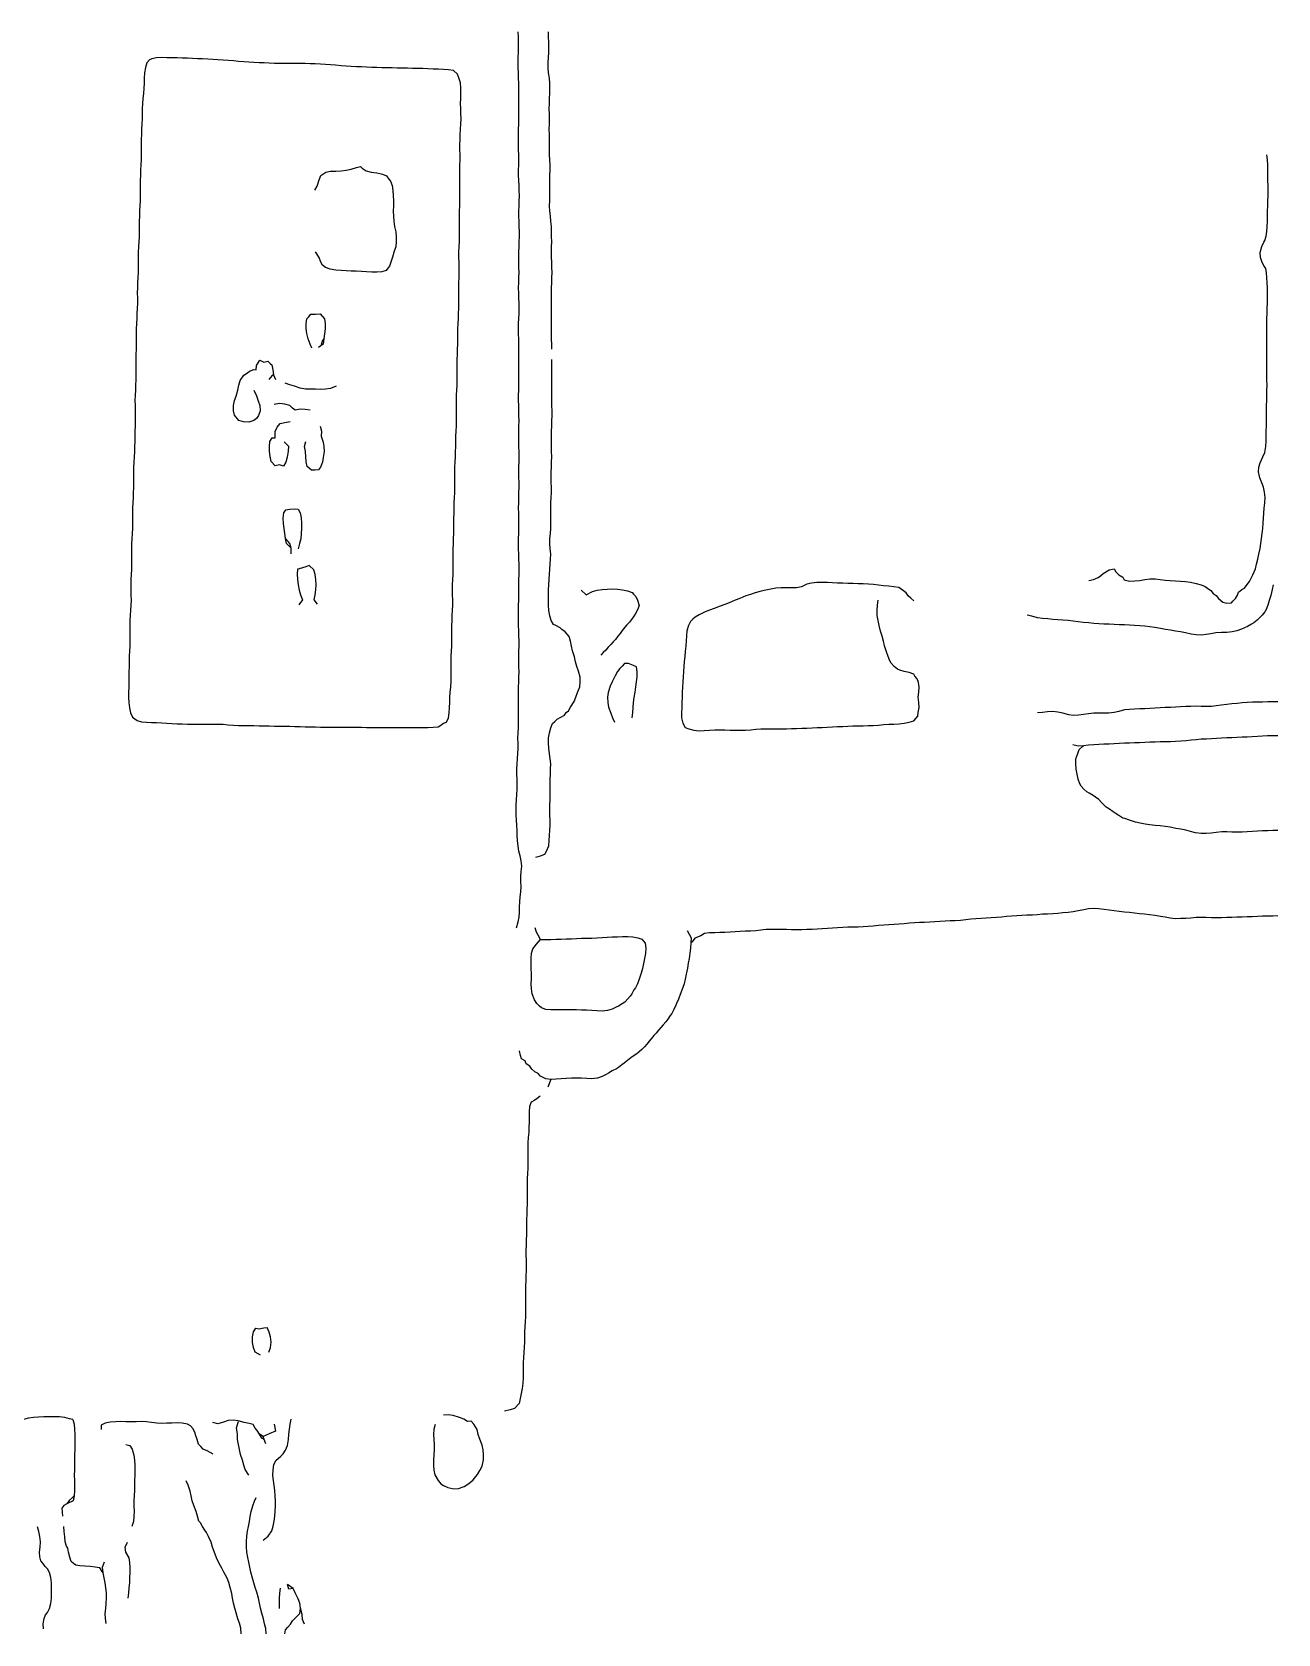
# Model space of a CAD drawing. Extents: x 0 to 511, y 0 to 511.
# Drawn here: x 267.7 to 511, y 0 to 313 of the extents above; entities that cross this region are included whole.
import ezdxf

# ---------------------------------------------------------------- set-up
doc = ezdxf.new("R2010")
doc.units = 0
doc.layers.get('0').update_dxf_attribs({"linetype": 'CONTINUOUS'})

msp = doc.modelspace()

# ---------------------------------------------------------------- linework, layer by layer
for points in [[(362.26, 137.94), (362.58, 139.1), (362.79, 140.02), (362.86, 141), (362.88, 142), (362.92, 143.01), (363.01, 144), (363.12, 144.99), (363.19, 146), (363.15, 147.01), (363.13, 148), (363.2, 148.98), (363.3, 149.98), (363.23, 151.03), (362.99, 152), (362.76, 152.94), (362.61, 153.94), (362.49, 155), (362.42, 155.98), (362.4, 156.99), (362.36, 158.01), (362.3, 159.02), (362.25, 160.01), (362.23, 161), (362.24, 162), (362.28, 162.99), (362.33, 163.99), (362.43, 165.02), (362.44, 165.99), (362.39, 167), (362.36, 168.01), (362.36, 169), (362.43, 170.03), (362.48, 171.03), (362.53, 172.01), (362.58, 173), (362.58, 174), (362.56, 175.01), (362.6, 176.03), (362.65, 177.02), (362.68, 178), (362.69, 179), (362.68, 179.99), (362.66, 180.99), (362.65, 182), (362.65, 183), (362.67, 184.01), (362.7, 185.01), (362.74, 186.01), (362.77, 187), (362.78, 188), (362.77, 188.99), (362.75, 190), (362.74, 191), (362.76, 192.01), (362.78, 193.01), (362.79, 194), (362.77, 194.99), (362.73, 195.99), (362.7, 197), (362.68, 198), (362.68, 199), (362.68, 200), (362.7, 201.01), (362.73, 202), (362.74, 203), (362.74, 204), (362.75, 205), (362.77, 206.01), (362.79, 207.01), (362.8, 208), (362.78, 208.99), (362.75, 209.99), (362.71, 210.99), (362.69, 212), (362.68, 213), (362.69, 214.01), (362.72, 215.01), (362.74, 216.01), (362.75, 217), (362.73, 217.99), (362.71, 218.99), (362.7, 220), (362.72, 221.01), (362.74, 222.01), (362.77, 223.01), (362.79, 224), (362.79, 224.99), (362.77, 225.99), (362.76, 227), (362.77, 228.01), (362.8, 229.01), (362.81, 230), (362.8, 230.99), (362.77, 231.99), (362.75, 233), (362.75, 234.01), (362.76, 235), (362.77, 236), (362.78, 237), (362.77, 237.99), (362.74, 238.99), (362.71, 239.99), (362.7, 241), (362.7, 242.01), (362.72, 243.01), (362.73, 244), (362.73, 245), (362.73, 246), (362.74, 247), (362.73, 248), (362.73, 249), (362.74, 250), (362.74, 251), (362.74, 251.99), (362.71, 252.99), (362.69, 253.99), (362.68, 255), (362.7, 256.01), (362.74, 257.01), (362.78, 258.01), (362.8, 259.01), (362.8, 260), (362.77, 260.99), (362.73, 261.99), (362.7, 263), (362.72, 264.01), (362.76, 265.01), (362.78, 266), (362.77, 266.99), (362.74, 267.99), (362.74, 269), (362.76, 270.01), (362.79, 271.01), (362.83, 272.01), (362.85, 273), (362.85, 274), (362.82, 274.99), (362.78, 275.99), (362.76, 277), (362.77, 278.01), (362.8, 279.01), (362.83, 280), (362.85, 281), (362.83, 281.99), (362.8, 282.99), (362.74, 283.99), (362.7, 284.99), (362.7, 286.01), (362.72, 287.01), (362.74, 288), (362.73, 288.99), (362.7, 289.99), (362.68, 290.99), (362.67, 292), (362.68, 293), (362.69, 294), (362.71, 295), (362.72, 296), (362.72, 297), (362.73, 298), (362.74, 299), (362.76, 300.01), (362.77, 301), (362.76, 301.99), (362.74, 302.99), (362.7, 303.99), (362.66, 304.99), (362.63, 305.99), (362.61, 307), (362.63, 308.02), (362.67, 309.02), (362.7, 310), (362.7, 310.99), (362.66, 311.99), (362.63, 312.99)], [(369.16, 250.99), (369.17, 252), (369.15, 253), (369.12, 254), (369.11, 255), (369.12, 256), (369.13, 257), (369.13, 258), (369.12, 259), (369.11, 260), (369.1, 261), (369.11, 262), (369.14, 262.99), (369.18, 263.99), (369.21, 264.99), (369.22, 266), (369.2, 267), (369.16, 268.01), (369.1, 269.01), (369.09, 270), (369.13, 270.99), (369.16, 272), (369.15, 273), (369.12, 274), (369.09, 275), (369.02, 276), (368.9, 276.98), (368.79, 277.98), (368.76, 279), (368.78, 280.01), (368.81, 281), (368.81, 282), (368.81, 283), (368.81, 284), (368.82, 285), (368.83, 286), (368.83, 287), (368.8, 287.99), (368.76, 288.99), (368.74, 290), (368.75, 291.01), (368.76, 291.99), (368.72, 292.96), (368.68, 294), (368.72, 295.04), (368.75, 296.02), (368.72, 296.99), (368.69, 298), (368.7, 299.01), (368.75, 300.02), (368.8, 301.01), (368.82, 302), (368.8, 302.98), (368.71, 303.94), (368.55, 305.03), (368.5, 306.01), (368.5, 307.01), (368.55, 308), (368.59, 309), (368.61, 310.01), (368.61, 311), (368.56, 312.03), (368.51, 313.02)], [(295, 307.93), (294, 307.96), (293, 307.98), (292, 307.95), (291.05, 307.77), (290.61, 307.53), (290.12, 306.93), (289.8, 306.05), (289.64, 305.03), (289.6, 303.99), (289.56, 302.98), (289.5, 301.98), (289.42, 300.97), (289.33, 299.97), (289.26, 298.99), (289.21, 297.99), (289.19, 297), (289.17, 296), (289.13, 294.99), (289.07, 294), (289.02, 293), (288.98, 292), (288.97, 291), (288.96, 290), (288.96, 289), (288.95, 288), (288.91, 287), (288.87, 286.01), (288.83, 285), (288.81, 284), (288.81, 283), (288.81, 282), (288.8, 281), (288.77, 280.01), (288.73, 279.01), (288.68, 278.02), (288.64, 277.01), (288.62, 276), (288.62, 275), (288.6, 274.01), (288.58, 272.97), (288.52, 271.98), (288.46, 270.98), (288.42, 269.99), (288.4, 269), (288.41, 268), (288.42, 267), (288.4, 265.99), (288.35, 264.98), (288.29, 263.98), (288.25, 262.99), (288.23, 262), (288.24, 261), (288.24, 260), (288.21, 258.99), (288.16, 257.99), (288.11, 256.99), (288.06, 256), (288.03, 255), (288.02, 254), (288.03, 253), (288.03, 252), (288, 251), (287.97, 250), (287.94, 249), (287.94, 248), (287.94, 247), (287.94, 246), (287.93, 245), (287.9, 244), (287.85, 243.01), (287.8, 242.01), (287.77, 241), (287.78, 240), (287.8, 239), (287.81, 238), (287.8, 237), (287.78, 236), (287.76, 235), (287.74, 234.01), (287.72, 233), (287.7, 232), (287.68, 231.01), (287.63, 230.01), (287.58, 228.97), (287.51, 227.97), (287.46, 226.99), (287.46, 225.99), (287.48, 224.99), (287.49, 224.01), (287.45, 222.98), (287.39, 221.98), (287.34, 220.99), (287.31, 219.99), (287.29, 219), (287.29, 218), (287.29, 217), (287.26, 215.99), (287.22, 214.99), (287.16, 213.99), (287.11, 213), (287.1, 212), (287.1, 211), (287.11, 210), (287.11, 209), (287.08, 208), (287.04, 207), (286.99, 206), (286.96, 205), (286.97, 204), (286.99, 203), (287, 202), (286.96, 201), (286.91, 200.01), (286.85, 199.01), (286.8, 198.01), (286.78, 197), (286.79, 196), (286.8, 195), (286.78, 194.01), (286.74, 193.02), (286.68, 192.01), (286.64, 191.01), (286.62, 190.01), (286.61, 189), (286.6, 188), (286.6, 187), (286.59, 186), (286.58, 184.98), (286.54, 184), (286.53, 182.99), (286.57, 181.97), (286.69, 180.95), (286.92, 179.97), (287.28, 179.14), (288.17, 178.44), (289.02, 178.2), (290, 178.11), (291, 178.09), (292, 178.05), (293, 178), (293.99, 177.93), (294.99, 177.87), (295.99, 177.82), (297, 177.79), (298, 177.78), (299, 177.77), (300, 177.76), (301, 177.75), (302, 177.75), (303.01, 177.76), (304, 177.76), (304.98, 177.73), (305.97, 177.65), (307.03, 177.55), (308.01, 177.5), (309, 177.49), (310.01, 177.48), (311.01, 177.47), (312.01, 177.44), (313, 177.43), (314, 177.41), (315, 177.39), (316, 177.37), (317, 177.35), (318, 177.33), (319.01, 177.31), (320.01, 177.28), (321.01, 177.25), (322.01, 177.22), (323, 177.2), (324, 177.18), (325, 177.17), (326, 177.16), (327, 177.16), (328, 177.16), (329, 177.16), (330, 177.16), (331, 177.16), (332, 177.15), (333, 177.13), (334, 177.1), (335, 177.08), (336, 177.07), (337, 177.08), (338, 177.09), (339, 177.1), (340, 177.09), (341, 177.07), (342, 177.08), (343, 177.09), (344, 177.11), (345, 177.13), (346, 177.15), (346.98, 177.26), (347.3, 177.43), (348.06, 177.92), (348.6, 178.17), (348.99, 179), (349.16, 179.99), (349.21, 180.99), (349.24, 181.99), (349.28, 182.98), (349.35, 183.97), (349.44, 185.03), (349.5, 186.01), (349.52, 187), (349.51, 188.01), (349.5, 189.01), (349.51, 190.01), (349.55, 191.02), (349.6, 192.02), (349.64, 193.01), (349.67, 194.01), (349.67, 195), (349.66, 196), (349.66, 197), (349.7, 198.01), (349.75, 199.01), (349.8, 200.01), (349.83, 201), (349.83, 202), (349.81, 202.99), (349.79, 204), (349.8, 205), (349.84, 206.01), (349.89, 207.01), (349.92, 208), (349.94, 209), (349.94, 210), (349.94, 211), (349.94, 212), (349.96, 213), (349.99, 214), (350.03, 215), (350.06, 216), (350.07, 217), (350.07, 218), (350.08, 219), (350.1, 220), (350.14, 220.99), (350.19, 221.99), (350.23, 222.99), (350.24, 224), (350.23, 225), (350.22, 226), (350.23, 227), (350.26, 227.99), (350.31, 228.98), (350.37, 229.99), (350.4, 230.99), (350.41, 232), (350.41, 233.01), (350.45, 234.03), (350.5, 235.02), (350.54, 236.01), (350.58, 237.01), (350.59, 238), (350.59, 239.01), (350.56, 240.01), (350.56, 241), (350.59, 242.02), (350.64, 243.02), (350.69, 244.01), (350.71, 245.01), (350.72, 246), (350.71, 247), (350.7, 248), (350.71, 249), (350.74, 250.01), (350.77, 251.01), (350.8, 252), (350.81, 253), (350.83, 254), (350.85, 255), (350.9, 256.01), (350.95, 257), (350.99, 258), (351.02, 259), (351.02, 260), (351.02, 261), (351.01, 262), (351.01, 263), (351.03, 264), (351.07, 265), (351.11, 266), (351.11, 267), (351.08, 268), (351.05, 269), (351.05, 270), (351.08, 271), (351.13, 271.99), (351.17, 272.99), (351.18, 274), (351.17, 275.01), (351.15, 276), (351.14, 277), (351.17, 277.99), (351.2, 278.99), (351.22, 280), (351.22, 281), (351.2, 282), (351.19, 283), (351.19, 284), (351.2, 285), (351.22, 286), (351.25, 286.99), (351.26, 288), (351.26, 289.01), (351.23, 290.01), (351.23, 291), (351.26, 291.99), (351.31, 292.98), (351.38, 293.97), (351.43, 295.02), (351.45, 296.01), (351.43, 297.02), (351.39, 298.01), (351.38, 299), (351.39, 299.99), (351.41, 301), (351.42, 302.02), (351.33, 303.05), (351.03, 304.02), (350.75, 304.72), (349.98, 305.45), (348.99, 305.61), (348, 305.67), (346.99, 305.71), (345.99, 305.75), (344.99, 305.79), (344, 305.82), (343, 305.85), (342, 305.87), (341, 305.89), (340, 305.92), (339, 305.94), (338, 305.96), (337, 305.98), (336, 306.01), (335, 306.04), (334, 306.07), (333, 306.11), (332.01, 306.16), (331.01, 306.21), (330.01, 306.27), (329.01, 306.33), (328.02, 306.4), (326.95, 306.48), (325.96, 306.56), (324.97, 306.64), (323.98, 306.7), (322.99, 306.74), (321.99, 306.78), (321, 306.8), (320, 306.8), (319, 306.8), (318, 306.81), (317, 306.81), (316, 306.82), (315, 306.85), (314, 306.88), (313, 306.93), (312, 306.99), (311, 307.04), (310.01, 307.11), (309.01, 307.17), (308.02, 307.25), (307.02, 307.32), (306.03, 307.39), (304.97, 307.48), (303.97, 307.56), (302.98, 307.62), (301.99, 307.68), (300.99, 307.73), (299.99, 307.77), (298.99, 307.81), (298, 307.84), (297, 307.88), (296, 307.91), (295, 307.93)], [(474.04, 205.81), (474.99, 206.04), (475.87, 206.39), (476.32, 206.7), (476.87, 207.19), (478.02, 207.92), (478.99, 208.08), (479.34, 207.52), (479.94, 206.93), (480.72, 206.47), (480.98, 205.97), (481.99, 205.67), (483.02, 205.73), (484.03, 205.85), (485, 206.01), (485.99, 206.16), (487.01, 206.15), (488, 206.03), (488.99, 205.9), (489.98, 205.8), (490.98, 205.74), (491.97, 205.68), (492.95, 205.62), (493.92, 205.51), (495.04, 205.24), (495.99, 204.99), (496.8, 204.63), (497.24, 204.32), (497.92, 203.88), (498.37, 203.26), (498.91, 202.9), (499.36, 202.29), (500.22, 201.57), (501.03, 201.39), (501.91, 201.43), (502.18, 201.78), (502.69, 202.28), (503.1, 202.93), (503.31, 203.51), (503.95, 204.05), (504.49, 204.3), (504.96, 205.03), (505.45, 205.63), (505.73, 206.14), (506.11, 206.94), (506.6, 208.12), (506.82, 209.04), (507.04, 209.99), (507.26, 210.94), (507.51, 212.07), (507.64, 213.05), (507.78, 214.03), (507.91, 215.01), (508.02, 216), (508.1, 216.99), (508.16, 217.99), (508.23, 218.98), (508.33, 219.96), (508.47, 221.02), (508.51, 222.01), (508.39, 223.05), (508.16, 224.05), (507.84, 224.91), (507.44, 225.87), (507.2, 227.02), (507.26, 227.97), (507.55, 228.8), (508.06, 229.97), (508.44, 230.86), (508.62, 232.03), (508.67, 233.01), (508.69, 234), (508.71, 235.01), (508.74, 236.01), (508.76, 237), (508.77, 238), (508.77, 239), (508.78, 240), (508.81, 241), (508.84, 242), (508.86, 243), (508.87, 244), (508.86, 245), (508.84, 246), (508.82, 247), (508.83, 248), (508.83, 249), (508.83, 250), (508.83, 251), (508.83, 252), (508.83, 253), (508.81, 254), (508.81, 255), (508.81, 256), (508.84, 257.01), (508.88, 258.01), (508.91, 259), (508.94, 260), (508.95, 261), (508.95, 262), (508.94, 263), (508.91, 264), (508.84, 264.99), (508.74, 265.96), (508.62, 266.78), (508.34, 267.23), (507.91, 267.95), (507.6, 268.93), (507.54, 269.93), (507.83, 271.08), (508.22, 271.89), (508.43, 272.23), (508.68, 273.07), (508.82, 274.02), (508.9, 275.01), (508.94, 276), (508.95, 277), (508.97, 278), (509, 279), (509.03, 280), (509.06, 281), (509.08, 282), (509.07, 283), (509.05, 284), (509.03, 285), (509.03, 286), (509.04, 287), (508.98, 288), (508.83, 288.97)], [(322.88, 282.07), (323.38, 282.88), (323.72, 284.08), (324.04, 284.97), (325.05, 285.63), (325.99, 285.77), (327, 285.78), (328.02, 285.84), (329, 286), (329.97, 286.21), (331.01, 286.52), (331.8, 286.68), (332.17, 286.36), (332.93, 285.88), (333.92, 285.61), (335.04, 285.47), (336.09, 285.24), (336.89, 284.87), (337.37, 284.25), (337.65, 283.83), (337.98, 283), (338.16, 282.02), (338.23, 281.01), (338.25, 280), (338.24, 278.99), (338.22, 278), (338.24, 277.01), (338.33, 276.03), (338.47, 275), (338.71, 273.96), (338.81, 272.99), (338.81, 272), (338.7, 271.04), (338.42, 270.16), (338.1, 268.97), (337.77, 268.02), (337.47, 267.23), (337.18, 266.85), (336.86, 266.39), (335.99, 266.11), (335, 266.05), (334.01, 266.08), (333.01, 266.14), (332.01, 266.2), (331, 266.24), (330.01, 266.28), (329.01, 266.34), (328.02, 266.4), (327.03, 266.48), (325.91, 266.64), (324.97, 266.95), (324.42, 267.45), (324.06, 268.03), (323.73, 268.94), (323.04, 270.02)], [(322.34, 251.18), (321.96, 251.99), (321.58, 253.03), (321.34, 254.06), (321.21, 255.03), (321.19, 256), (321.33, 256.95), (321.65, 257.26), (322.15, 257.85), (323.01, 257.84), (323.91, 257.89), (324.76, 256.96), (324.92, 256), (324.91, 255.01), (324.82, 254.02), (324.69, 253.03)], [(324.53, 252.01), (323.62, 251.36)], [(324.69, 253.03), (324.37, 252.74), (324.14, 251.93), (324.53, 252.01)], [(324.69, 253.03), (324.53, 252.01)], [(311.01, 243), (311.49, 241.87), (311.86, 240.95), (312.14, 240.03), (312.21, 238.94), (311.88, 238.08), (311.52, 237.45), (310.96, 237.06), (310.04, 236.75), (308.95, 236.8), (308.07, 237.11), (307.23, 238.09), (307.02, 239), (307.02, 240), (307.2, 240.96), (307.53, 241.84), (307.88, 243.02), (308.05, 243.99), (308.31, 244.9), (309.05, 245.94), (309.74, 246.41), (310.16, 246.71), (310.98, 247.02), (311.47, 247), (311.52, 247.82), (312.15, 248.85), (312.93, 248.47), (313.75, 248.67), (314.27, 248.17), (314.51, 247.97), (314.7, 246.95), (314.8, 245.97)], [(366.04, 151.79), (367, 152.01), (367.85, 152.32), (368.13, 152.91), (368.59, 154.01), (368.68, 155), (368.75, 156.01), (368.81, 157.01), (368.85, 158), (368.84, 158.99), (368.8, 159.99), (368.78, 161), (368.8, 162.01), (368.84, 163), (368.86, 164), (368.88, 165), (368.88, 166), (368.89, 167), (368.91, 168), (368.95, 169), (368.97, 170), (368.89, 170.98), (368.74, 171.95), (368.58, 173.04), (368.51, 174.02), (368.55, 175.05), (368.73, 176.07), (368.98, 177.01), (369.31, 177.91), (369.75, 178.26), (370.25, 178.75), (370.94, 179.1), (371.64, 179.54), (371.99, 180.01), (372.44, 180.37), (372.86, 181.07), (373.52, 182.19), (373.85, 183.05), (374.18, 183.92), (374.64, 185.04), (374.74, 185.99), (374.69, 186.94), (374.41, 188.11), (374.09, 189.03), (373.83, 189.95), (373.59, 190.9), (373.25, 192.05), (373.04, 193.01), (372.84, 193.96), (372.59, 194.9), (371.79, 195.79), (371.17, 196.26), (370.8, 196.55), (370, 197), (369.52, 197.23), (369.07, 198.03), (368.79, 198.94), (368.62, 199.96), (368.56, 201), (368.56, 202), (368.56, 203), (368.56, 204), (368.57, 204.99), (368.64, 206.05), (368.73, 207.04), (368.78, 208.01), (368.86, 209.01), (368.91, 210.01), (368.98, 211), (368.86, 211.98), (368.79, 213), (368.82, 214.02), (368.91, 215.01), (368.98, 216), (369.01, 217), (369, 218), (369, 219), (369, 220), (369.02, 221), (369.06, 222), (369.09, 223), (369.09, 224), (369.07, 225), (369.04, 226), (369.05, 227), (369.09, 227.99), (369.13, 228.99), (369.16, 230), (369.15, 231), (369.13, 232), (369.12, 233), (369.13, 234), (369.15, 235), (369.18, 236), (369.2, 236.99), (369.22, 238), (369.22, 239), (369.21, 240), (369.2, 241), (369.19, 242), (369.17, 243), (369.17, 244), (369.18, 245), (369.19, 246), (369.2, 247), (369.19, 248.01), (369.16, 249.01)], [(314.8, 245.97), (314.5, 245.79), (313.93, 245.08)], [(314.8, 245.97), (315.21, 245.09)], [(327.06, 243.82), (325.96, 243.34), (325, 243.17), (324.01, 243.14), (323, 243.17), (321.99, 243.19), (321.05, 243.22), (320.06, 243.38), (318.93, 243.77), (318.02, 244.07), (317.12, 244.39)], [(322.02, 239.08), (321.01, 239.21), (320.02, 239.28), (319.07, 239.11), (318.56, 239.46), (318.01, 240.01), (317.05, 240.25), (316.02, 240.38), (314.94, 240.19)], [(316.94, 232.94), (317.74, 232.04), (317.7, 231.06), (317.52, 229.89), (317.24, 228.91), (316.81, 228.16), (315.98, 228.39), (315.17, 228.25), (314.37, 229.05), (314.18, 230.02), (314.07, 231.01), (314.03, 232), (314.14, 232.97), (314.58, 233.72), (315.16, 233.72), (315.18, 234.96), (315.54, 235.76), (316.1, 236.48), (317.06, 236.67), (318.08, 236.91)], [(323.93, 235.98), (324.17, 235.01), (324.13, 234.03), (324.5, 232.87), (324.68, 231.98), (324.71, 231.03), (324.51, 229.86), (324.37, 228.93), (324.03, 227.99), (323.62, 227.46), (322.97, 227.36), (322.22, 227.36), (321.42, 228.12), (321.21, 229.01), (321.14, 230), (321.05, 231.01), (320.87, 231.97), (321.16, 232.95)], [(317.15, 214.02), (317.01, 215), (316.89, 215.99), (316.78, 216.98), (316.72, 218.02), (316.84, 219.06), (317.21, 219.65), (318.03, 219.77), (318.96, 219.83), (319.65, 219.76), (320.05, 219.02), (320.24, 218.04), (320.31, 217.03), (320.32, 216.02), (320.26, 214.97), (320.14, 213.96), (319.91, 213.02), (319.66, 211.99)], [(318.28, 212.15), (318.02, 213.03), (317.66, 213.45), (317.15, 214.02)], [(318.28, 212.15), (317.36, 213.05), (317.15, 214.02)], [(318.26, 211.05), (318.28, 212.15)], [(323.43, 201.19), (322.74, 202.03), (322.95, 203.01), (323.08, 203.99), (323.13, 205), (323.1, 206.01), (322.99, 207), (322.73, 207.91), (321.81, 208.75), (321.11, 208.46), (319.87, 208.09), (319.49, 208.06), (319.45, 207.04), (319.51, 206.06), (319.65, 204.95), (319.84, 203.95), (320.12, 203.04), (320.47, 202.06), (319.8, 201.08)], [(374.93, 203.95), (375.88, 203.03), (377.1, 203.64), (378.02, 203.9), (378.99, 204.07), (379.99, 204.15), (381, 204.16), (382.01, 204.1), (382.99, 203.97), (383.95, 203.78), (384.88, 203.48), (385.14, 203.15), (385.62, 202.69), (385.94, 201.98), (386.22, 200.94), (385.89, 200.06), (385.48, 199.26), (385.21, 198.88), (384.76, 198.21), (384.34, 197.71), (383.83, 197.15), (383.45, 196.7), (382.92, 196.06), (382.51, 195.46), (382.08, 194.94), (381.62, 194.3), (381.17, 193.85), (380.69, 193.29), (380.19, 192.82), (379.75, 192.18), (379.19, 191.76), (378.77, 191.22)], [(439.89, 201.88), (439.28, 202.39), (438.81, 202.85), (438.36, 203.4), (437.84, 203.81), (436.95, 204.42), (435.98, 204.6), (434.99, 204.69), (433.98, 204.77), (432.99, 204.9), (432, 205.01), (431.01, 205.09), (430.01, 205.14), (429.01, 205.18), (428.01, 205.22), (427.01, 205.25), (426.01, 205.29), (425.01, 205.32), (424.01, 205.36), (423.01, 205.41), (421.98, 205.44), (420.94, 205.42), (419.93, 205.33), (418.97, 205.08), (417.94, 204.59), (417, 204.41), (416.02, 204.38), (414.99, 204.41), (413.97, 204.41), (412.96, 204.31), (411.97, 204.15), (411.01, 203.96), (410.06, 203.75), (408.88, 203.4), (407.96, 203.11), (407.07, 202.8), (405.88, 202.32), (405.01, 201.97), (403.81, 201.48), (402.96, 201.11), (402.07, 200.8), (400.88, 200.36), (399.99, 200.03), (399.12, 199.69), (398.74, 199.51), (397.96, 199.08), (397.2, 198.65), (396.75, 198.28), (396.26, 197.81), (395.87, 197.05), (395.55, 195.99), (395.48, 195.06), (395.4, 194.05), (395.34, 192.97), (395.24, 191.97), (395.13, 190.98), (395.03, 190), (394.94, 189), (394.87, 188.01), (394.82, 187.01), (394.77, 186.01), (394.72, 185.01), (394.67, 184), (394.64, 182.98), (394.6, 182), (394.56, 181.01), (394.53, 179.99), (394.54, 179), (394.8, 177.94), (395.2, 177.12), (395.92, 176.84), (396.91, 176.56), (397.98, 176.47), (398.97, 176.51), (399.97, 176.58), (401, 176.64), (401.99, 176.64), (402.99, 176.63), (404, 176.61), (405, 176.6), (406, 176.58), (406.99, 176.57), (408.03, 176.67), (409.03, 176.77), (410.01, 176.86), (411, 176.87), (411.99, 176.85), (413, 176.82), (414, 176.82), (415, 176.85), (416, 176.89), (417, 176.93), (418, 176.97), (419, 176.99), (420, 177.03), (421, 177.07), (421.99, 177.12), (422.99, 177.17), (423.98, 177.23), (424.99, 177.28), (425.99, 177.32), (426.99, 177.36), (427.98, 177.4), (428.99, 177.44), (430.01, 177.44), (430.99, 177.46), (431.97, 177.5), (432.97, 177.58), (434.02, 177.68), (435.01, 177.74), (436.01, 177.77), (437.01, 177.83), (438.01, 177.95), (438.97, 178.14), (439.9, 178.39), (440.64, 179.29), (440.76, 180.03), (440.96, 180.99), (440.89, 181.98), (440.74, 183.01), (440.84, 184.03), (440.91, 185), (440.78, 185.92), (440.53, 186.62), (440.09, 187.12), (439.89, 187.53), (438.97, 187.82), (438.01, 188.04), (437.13, 188.31), (436.71, 188.52), (436.02, 189.03), (435.48, 189.7), (435.22, 190.13), (434.88, 190.96), (434.58, 191.9), (434.18, 193.05), (433.96, 193.99), (433.72, 194.95), (433.4, 195.9), (433.12, 197.03), (432.92, 197.98), (432.75, 198.96), (432.75, 200), (432.79, 201.01), (432.91, 202.01)], [(510.04, 204.99), (509.88, 204.03), (509.58, 202.87), (509.3, 201.92), (509.03, 200.99), (508.67, 200.16), (508.43, 199.71), (507.95, 199.04), (507.48, 198.59), (506.97, 198.04), (506.29, 197.57), (505.85, 197.27), (505.08, 196.84), (503.9, 196.28), (503, 195.99), (502.03, 195.8), (501.01, 195.69), (499.99, 195.66), (498.89, 195.57), (497.92, 195.42), (496.97, 195.26), (496.01, 195.16), (495.03, 195.2), (494.08, 195.35), (492.94, 195.61), (491.97, 195.79), (490.99, 195.94), (490.01, 196.09), (489.04, 196.26), (488.06, 196.45), (486.95, 196.64), (485.97, 196.77), (484.99, 196.88), (484, 196.97), (483, 197.04), (482, 197.1), (481.01, 197.14), (480.01, 197.18), (479.01, 197.22), (478.01, 197.26), (477.01, 197.31), (476.02, 197.36), (475.03, 197.43), (474.04, 197.53), (472.96, 197.62), (471.96, 197.74), (470.98, 197.89), (470, 197.98), (469, 198.04), (468.01, 198.12), (467.03, 198.22), (466.03, 198.32), (465.04, 198.41), (464.04, 198.54), (462.94, 198.83), (462.01, 199.02)], [(384.88, 179.01), (384.99, 180), (385.07, 180.99), (385.15, 181.98), (385.24, 182.97), (385.45, 184.02), (385.58, 185.03), (385.72, 186.03), (385.84, 187.02), (385.88, 188), (385.73, 188.95), (385.14, 189.19), (384.15, 189.62), (383.41, 189.6), (382.92, 189.09), (382.47, 188.65), (381.99, 188.01), (381.55, 187.19), (380.97, 186.02), (380.57, 185.16), (380.18, 183.96), (380.06, 183), (380.1, 182.01), (380.28, 181.07), (380.72, 179.9), (381.06, 179.02), (381.43, 178.15)], [(511, 182.12), (510, 182.12), (509, 182.11), (508, 182.08), (507, 182.05), (506, 182.02), (505, 181.97), (504.01, 181.89), (503.02, 181.8), (502.02, 181.7), (501.04, 181.6), (499.93, 181.46), (498.96, 181.31), (497.99, 181.21), (497, 181.19), (496.01, 181.21), (495, 181.24), (494, 181.23), (493, 181.19), (492, 181.14), (491, 181.09), (490, 181.03), (489, 180.98), (488, 180.93), (487.01, 180.89), (486.01, 180.83), (485.01, 180.77), (484.01, 180.73), (483.01, 180.69), (482, 180.63), (481, 180.53), (479.94, 180.21), (478.99, 180.04), (478, 179.93), (477, 179.9), (476, 179.9), (475.01, 179.87), (474.02, 179.79), (473.05, 179.66), (472.07, 179.53), (470.98, 179.47), (470.16, 179.57), (468.98, 179.91), (468.02, 180.11), (467.02, 180.2), (466, 180.17), (464.99, 180.06), (464.01, 179.95)], [(511, 175.48), (509.99, 175.47), (508.98, 175.44), (507.98, 175.41), (506.98, 175.36), (505.98, 175.3), (504.99, 175.24), (503.99, 175.18), (502.99, 175.14), (502, 175.11), (501, 175.07), (500, 175.02), (499, 174.96), (498, 174.91), (497.01, 174.85), (496.01, 174.8), (495.02, 174.72), (494.04, 174.62), (493.05, 174.51), (492.05, 174.42), (490.99, 174.36), (489.99, 174.33), (488.99, 174.31), (487.99, 174.28), (486.99, 174.25), (485.99, 174.22), (484.99, 174.17), (483.99, 174.12), (483, 174.08), (482, 174.04), (481, 174.01), (480, 173.96), (479.01, 173.88), (478.01, 173.84), (477, 173.82), (476.01, 173.8), (475.02, 173.74), (474.03, 173.65), (473.02, 173.55)], [(473.02, 173.55), (471.97, 173.48), (470.91, 173.71)], [(511, 157), (510, 156.98), (509, 156.94), (508.01, 156.88), (507.01, 156.84), (506.01, 156.79), (505.02, 156.74), (504.02, 156.68), (503, 156.66), (501.99, 156.68), (501, 156.72), (500.01, 156.7), (498.93, 156.57), (497.96, 156.47), (497, 156.41), (496.03, 156.41), (494.92, 156.52), (493.93, 156.78), (493.01, 157.04), (492.03, 157.22), (491.03, 157.38), (489.94, 157.61), (488.97, 157.77), (487.99, 157.89), (487, 157.98), (486.01, 158.07), (485.05, 158.23), (484.11, 158.41), (483.16, 158.59), (482, 158.99), (481.12, 159.29), (480.73, 159.41), (479.95, 159.92), (479.24, 160.36), (478.79, 160.65), (478.08, 161.12), (477.44, 161.52), (477.01, 162.01), (476.51, 162.43), (476.02, 163.03), (475.36, 163.51), (474.9, 163.83), (474.15, 164.26), (473.66, 164.53), (473.08, 165.07), (472.55, 165.65), (472.28, 166.12), (471.98, 166.99), (471.76, 167.95), (471.61, 168.96), (471.5, 170.05), (471.53, 170.99), (471.89, 172.05), (472.19, 172.82), (472.83, 173.38), (473.02, 173.55)], [(511, 140.28), (509.99, 140.27), (508.99, 140.25), (507.99, 140.21), (506.99, 140.17), (505.99, 140.12), (505, 140.08), (504, 140.04), (503, 140.02), (502, 140), (501, 139.96), (500, 139.93), (499, 139.92), (498, 139.94), (497, 139.98), (496, 139.99), (495, 139.96), (494.01, 139.88), (493.02, 139.81), (492.02, 139.76), (490.99, 139.75), (489.97, 139.85), (489, 140.02), (488.03, 140.19), (487.04, 140.34), (485.94, 140.49), (484.96, 140.61), (483.97, 140.72), (482.98, 140.83), (481.99, 140.94), (481.01, 141.05), (480.02, 141.16), (479.03, 141.28), (478.05, 141.4), (477.05, 141.54), (475.96, 141.65), (474.97, 141.72), (473.99, 141.7), (473.06, 141.5), (471.95, 141.25), (470.99, 141.09), (470, 140.96), (469.01, 140.86), (468.01, 140.78), (467.01, 140.72), (466.02, 140.66), (465.03, 140.6), (464.04, 140.53), (463.04, 140.46), (461.98, 140.42), (460.98, 140.36), (459.98, 140.3), (458.98, 140.22), (457.99, 140.15), (456.99, 140.07), (456, 139.98), (455.01, 139.91), (454.01, 139.85), (453.01, 139.79), (452.02, 139.72), (451.03, 139.63), (450.05, 139.52), (448.97, 139.41), (447.98, 139.34), (446.99, 139.3), (445.99, 139.25), (444.99, 139.18), (443.99, 139.12), (443, 139.07), (442, 139.02), (441, 138.98), (440.01, 138.92), (439.01, 138.85), (438.02, 138.77), (437.02, 138.7), (436.02, 138.63), (435.02, 138.57), (434.03, 138.48), (432.96, 138.39), (431.97, 138.29), (430.98, 138.21), (429.99, 138.15), (429, 138.11), (428, 138.09), (427, 138.06), (426, 138.02), (425, 137.96), (424.01, 137.88), (423.01, 137.81), (422.01, 137.75), (421.01, 137.7), (420.01, 137.65), (419.01, 137.61), (418, 137.58), (417.01, 137.57), (416.02, 137.6), (414.99, 137.63), (414, 137.65), (413, 137.66), (412, 137.66), (411.02, 137.62), (410.03, 137.53), (409.04, 137.4), (407.98, 137.34), (406.99, 137.3), (405.99, 137.26), (404.99, 137.21), (403.99, 137.13), (403, 137.06), (402, 137.02), (401, 137), (400, 136.98), (399.03, 136.84), (398.29, 136.41), (397.1, 135.92), (396.58, 135.23), (396.33, 135)], [(366.98, 135.65), (366.55, 136.53), (366.17, 137.14), (365.94, 137.96)], [(366.98, 135.65), (367.99, 135.7), (369, 135.7), (370.01, 135.72), (371.01, 135.75), (372.01, 135.79), (373.01, 135.83), (374.01, 135.87), (375, 135.91), (376, 135.94), (377, 135.96), (378, 136.01), (379, 136.07), (379.99, 136.13), (380.99, 136.18), (381.99, 136.21), (382.99, 136.24), (384, 136.26), (385.03, 136.2), (386, 135.99), (386.74, 135.73), (387.43, 134.94), (387.56, 134.01), (387.5, 132.95), (387.3, 131.94), (387.1, 130.98), (386.89, 130.02), (386.66, 129.08), (386.26, 127.9), (385.92, 127.04), (385.53, 126.21), (385.19, 125.85), (384.81, 125.09), (384.51, 124.59), (383.97, 124.03), (383.46, 123.44), (382.91, 123.14), (382.18, 122.68), (381.77, 122.45), (380.96, 122.09), (380.04, 121.82), (379.02, 121.7), (378, 121.73), (376.99, 121.79), (375.99, 121.85), (374.99, 121.9), (374, 121.94), (373, 121.95), (372, 121.95), (371, 121.94), (370, 121.92), (369, 121.92), (368, 121.99), (367.16, 122.33), (366.76, 122.63), (366.27, 123.2), (365.83, 123.89), (365.34, 125.05), (365.22, 126.01), (365.18, 127), (365.19, 128), (365.19, 129), (365.18, 130), (365.16, 131), (365.16, 132), (365.24, 132.98), (365.48, 133.88), (365.74, 134.2), (366.16, 134.8), (366.98, 135.65)], [(396.33, 135), (396.26, 133.98), (396.14, 132.98), (396, 132), (395.84, 131.03), (395.66, 130.05), (395.43, 128.92), (395.23, 127.95), (395, 127), (394.59, 125.77), (394.24, 124.91), (393.92, 124.03), (393.55, 123.16), (393.4, 122.82), (393.01, 122), (392.6, 121.25), (392.28, 120.8), (391.82, 120.13), (391.47, 119.61), (390.95, 119.04), (390.46, 118.51), (390.01, 117.99), (389.59, 117.4), (389.08, 116.94), (388.6, 116.3), (388.19, 115.83), (387.71, 115.23), (387.28, 114.74), (386.77, 114.22), (386.25, 113.72), (385.77, 113.32), (385.08, 112.87), (384.59, 112.55), (383.95, 112.06), (383.34, 111.55), (382.85, 111.19), (382.22, 110.7), (381.79, 110.41), (381, 109.99), (380.26, 109.55), (379.83, 109.31), (379.03, 108.93), (378.09, 108.61), (376.96, 108.48), (376.02, 108.55), (374.96, 108.62), (373.99, 108.62), (373, 108.58), (372, 108.53), (371.01, 108.47), (370.01, 108.42), (368.98, 108.3)], [(395.59, 137.42), (396.39, 136.03), (396.33, 135)], [(368.98, 108.3), (368.04, 108.43), (366.99, 108.98), (366.55, 109.51), (365.87, 109.84), (365.29, 110.34), (364.88, 110.91), (364.19, 111.41), (363.99, 111.99), (363.27, 112.38), (363.05, 113.04), (362.86, 113.94)], [(368.98, 108.3), (368.4, 106.85)], [(366.92, 105.1), (366.34, 104.6), (365.85, 104.29), (365.13, 103.93), (364.82, 103.04), (364.73, 102), (364.75, 100.99), (364.75, 100), (364.72, 99.01), (364.67, 98.02), (364.59, 96.98), (364.53, 95.98), (364.5, 95), (364.5, 93.99), (364.52, 92.99), (364.53, 92), (364.5, 90.99), (364.45, 89.98), (364.4, 88.98), (364.37, 87.99), (364.36, 87.01), (364.37, 86), (364.36, 85), (364.34, 83.99), (364.31, 82.99), (364.28, 81.99), (364.26, 81), (364.24, 80), (364.23, 79), (364.21, 78), (364.19, 76.99), (364.16, 75.99), (364.13, 75), (364.13, 74), (364.15, 73), (364.17, 72), (364.18, 71), (364.14, 69.99), (364.09, 68.99), (364.04, 68), (364.02, 67), (364.04, 66), (364.06, 65), (364.07, 64), (364.06, 63), (364.02, 62), (363.96, 61), (363.91, 60), (363.87, 59), (363.84, 58), (363.82, 57), (363.78, 56.01), (363.72, 55.02), (363.65, 54.02), (363.6, 53), (363.6, 51.99), (363.61, 50.99), (363.58, 50.01), (363.51, 49.03), (363.38, 47.94), (363.22, 46.96), (363.03, 45.99), (362.78, 45.05), (361.91, 44.08), (361.08, 43.79), (359.92, 43.54)], [(312.31, 54.49), (311.22, 55.08), (310.92, 55.98), (310.74, 56.97), (310.73, 58.04), (310.93, 59.03), (311.4, 59.76), (312.04, 59.61), (312.91, 59.82), (313.59, 59.85)], [(313.94, 55.03), (314.23, 55.94), (314.34, 56.98), (314.25, 58.05), (313.99, 58.99), (313.59, 59.85)], [(275.63, 41.9), (275.01, 42.01), (274.07, 42.27), (273.03, 42.44), (272, 42.44), (270.98, 42.44), (269.97, 42.41), (268.96, 42.36), (267.96, 42.27), (266.98, 42.15), (266.03, 41.88), (265.19, 41.54), (264, 41.02), (262.86, 40.41)], [(275.63, 41.9), (275.89, 40.98), (275.99, 40), (276.01, 39), (276.01, 38), (276.01, 37), (276, 36), (275.98, 35), (275.96, 34), (275.94, 33), (275.93, 32), (275.92, 31), (275.93, 30), (275.94, 29), (275.94, 28), (275.89, 27.01)], [(303.05, 35.12), (301.9, 35.76), (301.12, 36.11), (300.62, 36.65), (300.21, 37.09), (299.89, 37.97), (299.59, 38.91), (299.51, 39.24), (299.13, 40.08), (298.63, 40.69), (298, 41.01), (297.02, 41.2), (295.99, 41.23), (294.99, 41.2), (293.99, 41.16), (293, 41.15), (292.01, 41.2), (291.03, 41.3), (290.04, 41.43), (289.01, 41.48), (288.01, 41.46), (287.02, 41.44), (286.02, 41.45), (285.01, 41.48), (283.98, 41.47), (282.94, 41.38), (281.94, 41.19), (281.14, 40.79), (281.16, 39.96)], [(307.92, 41.64), (306.96, 41.75), (305.99, 41.69), (305.09, 41.41), (303.98, 41.04), (303.01, 41.29)], [(310.02, 31.01), (309.32, 32.1), (309.01, 33), (308.76, 33.93), (308.41, 35.04), (308.19, 36.04), (307.97, 36.99), (307.81, 37.99), (307.78, 39.05), (307.59, 40.24), (308, 41.52), (307.92, 41.64)], [(312.09, 39.06), (311.61, 39.78), (311.25, 40.22), (310.87, 40.93), (310.06, 41.12), (309.07, 41.33), (307.92, 41.64)], [(314.99, 41), (315.2, 39.62), (313.97, 39.11), (312.81, 38.6)], [(312.84, 18.35), (313.78, 19.13), (314.48, 20.14), (314.77, 21.05), (314.97, 22.01), (315.09, 22.99), (315.17, 23.99), (315.2, 25), (315.19, 26), (315.14, 27.01), (315.07, 28.01), (314.96, 28.99), (314.83, 29.97), (314.71, 30.99), (314.73, 32.04), (314.92, 33.03), (315.29, 33.89), (316.27, 34.72), (316.74, 35.21), (317.19, 35.89), (317.58, 36.79), (317.75, 38.02), (317.82, 39.01), (317.93, 40.01), (318.08, 40.99), (318.31, 41.96)], [(346.38, 40.94), (346.13, 39.99), (346.06, 39), (346.12, 38.01), (346.18, 37.01), (346.2, 36), (346.15, 34.99), (346.08, 33.99), (346.05, 33), (346.13, 32.02), (346.35, 31.11), (347, 30), (347.52, 29.34), (348.02, 29.02), (348.87, 28.61), (350.06, 28.35), (350.96, 28.43), (352.08, 28.84), (352.81, 29.26), (353.31, 29.64), (353.83, 30.14), (354.32, 30.74), (354.69, 31.15), (355.1, 31.94), (355.55, 32.79), (355.81, 34.02), (355.85, 35), (355.77, 35.96), (355.57, 36.88), (355.11, 38.04), (354.81, 38.94), (354.58, 39.92), (353.95, 40.97), (353.41, 41.6), (352.71, 41.52), (351.98, 41.97), (351.14, 42.31), (349.93, 42.66), (348.97, 42.81), (348, 42.76)], [(313, 38), (312.57, 38.26), (312.09, 39.06)], [(312.81, 38.6), (312.09, 39.06)], [(313, 38), (312.81, 38.6)], [(313.33, 37.15), (313, 38)], [(286.01, 37.02), (286.75, 36.82), (287.21, 36.1), (287.54, 34.96), (287.7, 33.98), (287.77, 33), (287.77, 32.02), (287.73, 31.02), (287.71, 30.01), (287.7, 29.01), (287.67, 28.02), (287.61, 27.02), (287.58, 26), (287.58, 24.98), (287.59, 23.98), (287.57, 22.98), (287.5, 21.99), (287.15, 20.97)], [(308.52, 0), (308.48, 1.11), (308.17, 2.08), (307.86, 2.95), (307.52, 4.14), (307.25, 5.05), (307.03, 6.01), (306.84, 6.97), (306.66, 7.92), (306.39, 9.09), (306.11, 10.04), (305.8, 10.92), (305.15, 12.09), (304.75, 12.88), (304.48, 13.32), (304.06, 14.03), (303.71, 14.88), (303.23, 16.08), (302.94, 16.98), (302.63, 17.91), (302.15, 19.07), (301.73, 19.84), (301.44, 20.26), (300.98, 20.99), (300.54, 21.72), (300.25, 22.06), (299.98, 23), (299.73, 23.92), (299.25, 25.13), (298.95, 25.98), (298.76, 26.97), (298.53, 27.92), (298.17, 29.06), (297.8, 29.91)], [(274.47, 25.44), (273.87, 25.12), (273.49, 24.56), (273.59, 23.01)], [(275.89, 27.01), (275.7, 26.03), (274.47, 25.44)], [(275.89, 27.01), (275.5, 26.61), (274.95, 26.05), (274.47, 25.44)], [(313.42, 0), (313.31, 1.06), (313.06, 2.01), (312.85, 2.96), (312.53, 4.06), (312.32, 5.05), (312.12, 6.03), (311.9, 6.97), (311.57, 8.17), (311.24, 9.07), (310.98, 9.99), (310.72, 10.93), (310.4, 12.09), (310.18, 13.04), (309.99, 14), (309.81, 14.97), (309.65, 15.99), (309.56, 17.04), (309.56, 18.08), (309.63, 19.08), (309.75, 20.06), (309.92, 21.02), (310.12, 21.98), (310.3, 22.93), (310.48, 23.9), (310.77, 25.06), (311.12, 25.95), (311.47, 26.68)], [(269.88, 0.98), (269.82, 2), (270.01, 3), (270.28, 3.76), (270.68, 4.19), (271.07, 4.97), (271.34, 5.94), (271.47, 7.01), (271.5, 8), (271.5, 9), (271.47, 10.02), (271.33, 11.06), (271.06, 12.02), (270.68, 12.75), (270.23, 13.21), (269.78, 13.84), (269.37, 14.31), (269.22, 15.04), (269.15, 15.99), (269.24, 16.98), (269.3, 18.01), (269.21, 19.04), (269.01, 20), (268.73, 20.94)], [(281.57, 11.95), (281.38, 12.18), (280.9, 12.92), (280.01, 13.04), (279.02, 13.18), (278, 13.25), (277.03, 13.29), (276.19, 13.45), (275.77, 13.75), (275.32, 14.18), (275.02, 15), (274.79, 15.95), (274.63, 16.76), (274.37, 17.18), (274.12, 18.03), (274.05, 19), (273.95, 20), (273.85, 20.99)], [(286.47, 7), (286.58, 8.02), (286.67, 9.02), (286.74, 10.01), (286.79, 11.01), (286.85, 12.01), (286.86, 13), (286.8, 13.97), (286.61, 14.86), (285.96, 15.98), (285.88, 16.98), (286.29, 17.95)], [(281.57, 11.95), (281.43, 13.03), (281.82, 14.08)], [(282.16, 2.03), (281.99, 3), (281.97, 4), (282.05, 4.99), (282.17, 5.98), (282.23, 7), (282.19, 8.02), (282.06, 9.01), (281.92, 9.99), (281.76, 10.96), (281.57, 11.95)], [(318.68, 8.88), (317.82, 8.76), (317.54, 9.65)], [(318.68, 8.88), (317.54, 9.65)], [(316.02, 5), (316.03, 6), (316.02, 7), (316.04, 8), (316.22, 8.97)], [(320.11, 5.01), (319.96, 5.99), (319.65, 6.87), (319.07, 8.04), (318.68, 8.88)], [(317.02, 0), (317.17, 0.83), (317.62, 1.3), (318.12, 1.91), (318.51, 2.59), (319, 3), (319.99, 4), (320.11, 5.01)], [(320.87, 1.93), (320.49, 2.84), (320.43, 3.81), (320.11, 5.01)]]:
    msp.add_lwpolyline(points)

doc.saveas('drawing.dxf')
